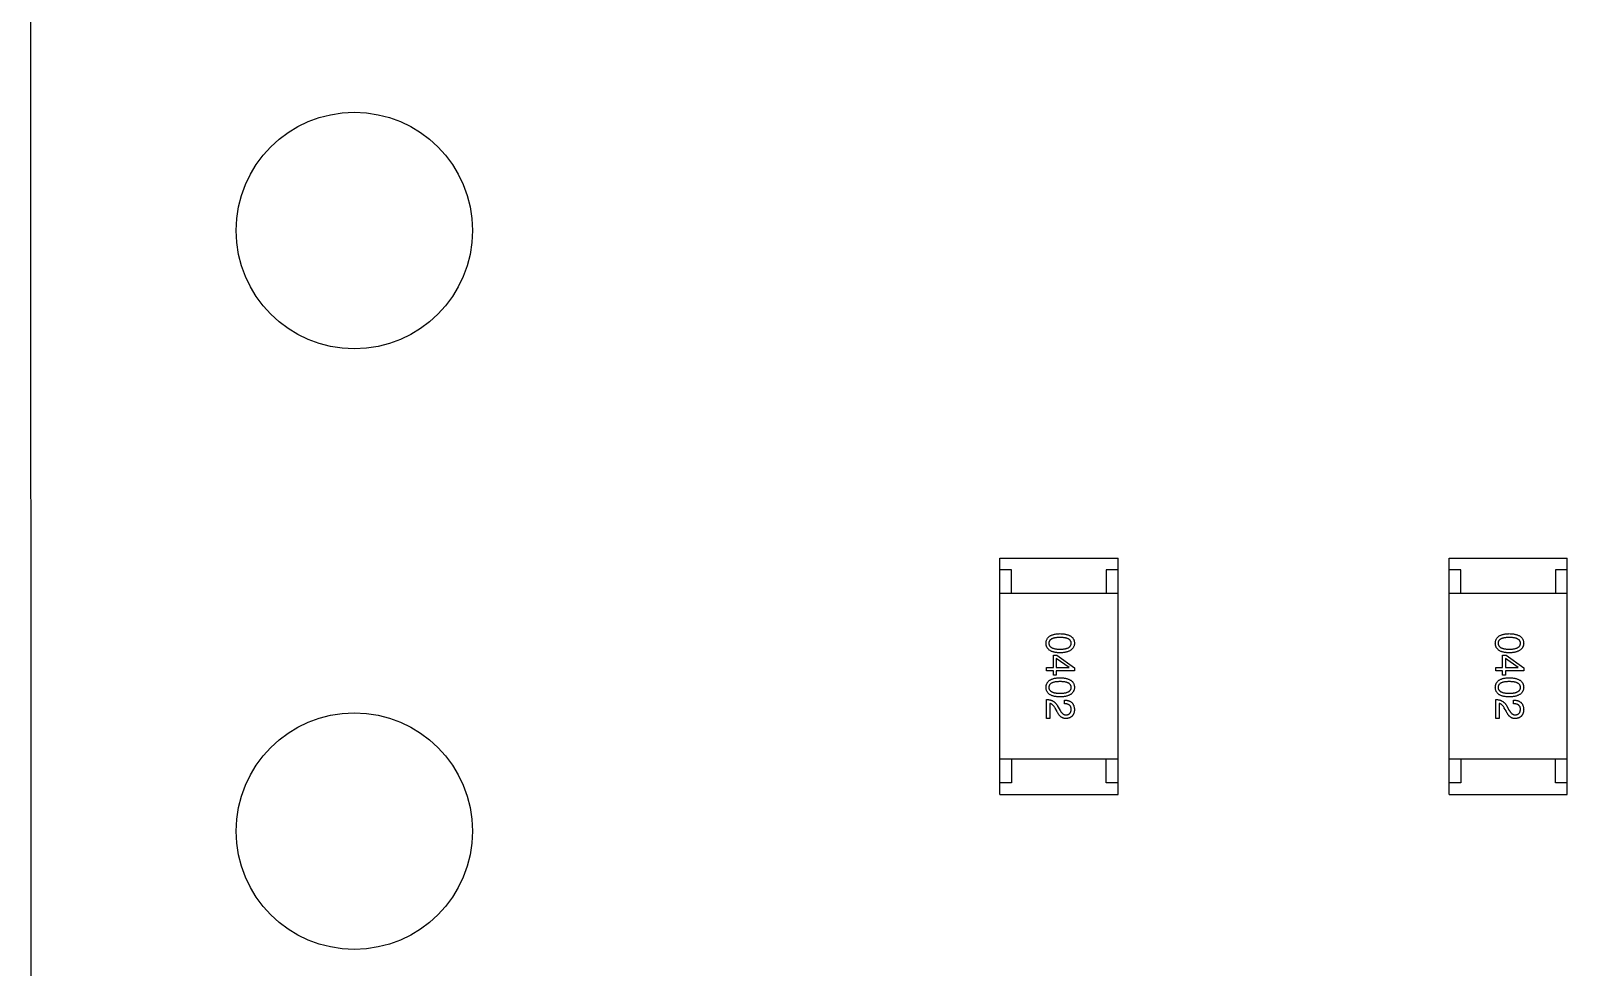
# Model space of a CAD drawing. Header units: inches. Extents: x 4.1 to 94, y -51.8 to -2.2.
# Drawn here: x 63.51 to 70, y -18.5 to -14.53 of the extents above; entities that cross this region are included whole.
import ezdxf

# ---------------------------------------------------------------- set-up
doc = ezdxf.new("R2010")
doc.units = ezdxf.units.IN
doc.header["$LTSCALE"] = 1.21
doc.header["$MEASUREMENT"] = 0
doc.layers.get('0').update_dxf_attribs({"linetype": 'CONTINUOUS'})

msp = doc.modelspace()

# ---------------------------------------------------------------- linework, layer by layer
at = {"color": 7, "linetype": 'Continuous'}
for p, q in [((63.5126, -38.2293), (63.5057, -13.3701)), ((67.6043, -17.7652), (67.6043, -16.7652)), ((67.6043, -16.7652), (68.1043, -16.7652)), ((68.1043, -17.7652), (68.1043, -16.7652)), ((69.5043, -17.7652), (69.5043, -16.7652)), ((69.5043, -16.7652), (70.0043, -16.7652)), ((70.0043, -17.7652), (70.0043, -16.7652)), ((67.6543, -16.8152), (67.6043, -16.8152)), ((67.6543, -16.9152), (67.6543, -16.8152)), ((68.0543, -16.8152), (68.0543, -16.9152)), ((68.1043, -16.8152), (68.0543, -16.8152)), ((69.5543, -16.8152), (69.5043, -16.8152)), ((69.5543, -16.9152), (69.5543, -16.8152)), ((69.9543, -16.8152), (69.9543, -16.9152)), ((70.0043, -16.8152), (69.9543, -16.8152)), ((68.1043, -16.9152), (67.6043, -16.9152)), ((70.0043, -16.9152), (69.5043, -16.9152)), ((67.8308, -17.2276), (67.8308, -17.1758)), ((67.8308, -17.1758), (67.8452, -17.1758)), ((67.8432, -17.1896), (67.8432, -17.2276)), ((67.897, -17.227), (67.8432, -17.1896)), ((67.8452, -17.1758), (67.92, -17.2296)), ((69.7308, -17.2276), (69.7308, -17.1758)), ((69.7308, -17.1758), (69.7452, -17.1758)), ((69.7432, -17.1896), (69.7432, -17.2276)), ((69.797, -17.227), (69.7432, -17.1896)), ((69.7452, -17.1758), (69.8199, -17.2296)), ((67.8019, -17.2421), (67.8019, -17.2276)), ((67.8019, -17.2276), (67.8308, -17.2276)), ((67.8308, -17.2421), (67.8019, -17.2421)), ((67.8308, -17.2598), (67.8308, -17.2421)), ((67.8432, -17.2598), (67.8308, -17.2598)), ((67.8432, -17.2276), (67.897, -17.2276)), ((67.8432, -17.2421), (67.8432, -17.2598)), ((67.92, -17.2421), (67.8432, -17.2421)), ((67.897, -17.2276), (67.897, -17.227)), ((67.92, -17.2296), (67.92, -17.2421)), ((69.7019, -17.2421), (69.7019, -17.2276)), ((69.7019, -17.2276), (69.7308, -17.2276)), ((69.7308, -17.2421), (69.7019, -17.2421)), ((69.7308, -17.2598), (69.7308, -17.2421)), ((69.7432, -17.2598), (69.7308, -17.2598)), ((69.7432, -17.2276), (69.797, -17.2276)), ((69.7432, -17.2421), (69.7432, -17.2598)), ((69.8199, -17.2421), (69.7432, -17.2421)), ((69.797, -17.2276), (69.797, -17.227)), ((69.8199, -17.2296), (69.8199, -17.2421)), ((67.8019, -17.4437), (67.8019, -17.363)), ((67.8157, -17.3794), (67.8157, -17.4437)), ((67.8452, -17.4115), (67.838, -17.3991)), ((67.8485, -17.3905), (67.8577, -17.4063)), ((67.8773, -17.3807), (67.8773, -17.3656)), ((69.7019, -17.4437), (69.7019, -17.363)), ((69.7157, -17.3794), (69.7157, -17.4437)), ((69.7452, -17.4115), (69.738, -17.3991)), ((69.7485, -17.3905), (69.7577, -17.4063)), ((69.7773, -17.3807), (69.7773, -17.3656)), ((67.8157, -17.4437), (67.8019, -17.4437)), ((69.7157, -17.4437), (69.7019, -17.4437)), ((68.1043, -17.6152), (67.6043, -17.6152)), ((67.6543, -17.6152), (67.6543, -17.7152)), ((68.0543, -17.7152), (68.0543, -17.6152)), ((70.0043, -17.6152), (69.5043, -17.6152)), ((69.5543, -17.6152), (69.5543, -17.7152)), ((69.9543, -17.7152), (69.9543, -17.6152)), ((67.6543, -17.7152), (67.6043, -17.7152)), ((68.1043, -17.7152), (68.0543, -17.7152)), ((69.5543, -17.7152), (69.5043, -17.7152)), ((70.0043, -17.7152), (69.9543, -17.7152)), ((67.6043, -17.7652), (68.1043, -17.7652)), ((69.5043, -17.7652), (70.0043, -17.7652))]:
    msp.add_line(p, q, dxfattribs=at)
for centre in [(64.8743, -15.3798), (64.8743, -17.9198)]:
    msp.add_circle(centre, 0.5, dxfattribs=at)
for points, knots in [([(67.8, -17.1252), (67.8, -17.1236), (67.8002, -17.1205), (67.8009, -17.116), (67.8021, -17.1118), (67.8038, -17.1079), (67.8059, -17.1043), (67.8085, -17.1009), (67.8115, -17.0979), (67.8151, -17.0953), (67.819, -17.0928), (67.8234, -17.0908), (67.8282, -17.089), (67.8335, -17.0875), (67.8392, -17.0863), (67.8454, -17.0854), (67.852, -17.0848), (67.8566, -17.0846), (67.859, -17.0845)], [0, 0, 0, 0, 0.059135, 0.115606, 0.169241, 0.221578, 0.273261, 0.324749, 0.377329, 0.431642, 0.488541, 0.548597, 0.612232, 0.680174, 0.752504, 0.829777, 0.912307, 1, 1, 1, 1]), ([(67.859, -17.0845), (67.8614, -17.0846), (67.8661, -17.0848), (67.873, -17.0854), (67.8794, -17.0863), (67.8853, -17.0875), (67.8908, -17.089), (67.8957, -17.0908), (67.9003, -17.0928), (67.9044, -17.0953), (67.908, -17.0979), (67.9111, -17.1009), (67.9138, -17.1043), (67.916, -17.1079), (67.9177, -17.1118), (67.919, -17.116), (67.9197, -17.1205), (67.9199, -17.1236), (67.92, -17.1252)], [0, 0, 0, 0, 0.088823, 0.172287, 0.250296, 0.323438, 0.392244, 0.456221, 0.516635, 0.573871, 0.628, 0.680335, 0.731489, 0.782557, 0.834044, 0.886738, 0.942089, 1, 1, 1, 1]), ([(69.6999, -17.1252), (69.7, -17.1236), (69.7002, -17.1205), (69.7009, -17.116), (69.7021, -17.1118), (69.7038, -17.1079), (69.7059, -17.1043), (69.7085, -17.1009), (69.7115, -17.0979), (69.715, -17.0953), (69.719, -17.0928), (69.7234, -17.0908), (69.7282, -17.089), (69.7335, -17.0875), (69.7392, -17.0863), (69.7454, -17.0854), (69.752, -17.0848), (69.7566, -17.0846), (69.759, -17.0845)], [0, 0, 0, 0, 0.059135, 0.115606, 0.169241, 0.221578, 0.273261, 0.324749, 0.377329, 0.431642, 0.488541, 0.548597, 0.612232, 0.680174, 0.752504, 0.829777, 0.912307, 1, 1, 1, 1]), ([(69.759, -17.0845), (69.7614, -17.0846), (69.7661, -17.0848), (69.773, -17.0854), (69.7794, -17.0863), (69.7853, -17.0875), (69.7907, -17.089), (69.7957, -17.0908), (69.8003, -17.0928), (69.8044, -17.0953), (69.808, -17.0979), (69.8111, -17.1009), (69.8138, -17.1043), (69.816, -17.1079), (69.8177, -17.1118), (69.819, -17.116), (69.8197, -17.1205), (69.8199, -17.1236), (69.8199, -17.1252)], [0, 0, 0, 0, 0.088823, 0.172287, 0.250296, 0.323438, 0.392244, 0.456221, 0.516635, 0.573871, 0.628, 0.680335, 0.731489, 0.782557, 0.834044, 0.886738, 0.942089, 1, 1, 1, 1]), ([(67.859, -17.1658), (67.8566, -17.1658), (67.852, -17.1656), (67.8454, -17.165), (67.8392, -17.1641), (67.8335, -17.1629), (67.8282, -17.1614), (67.8234, -17.1596), (67.819, -17.1575), (67.815, -17.1551), (67.8115, -17.1524), (67.8085, -17.1494), (67.8059, -17.1461), (67.8038, -17.1425), (67.8021, -17.1386), (67.8009, -17.1344), (67.8002, -17.1299), (67.8, -17.1268), (67.8, -17.1252)], [0, 0, 0, 0, 0.08769, 0.170218, 0.24749, 0.319818, 0.387758, 0.451391, 0.511445, 0.568185, 0.622681, 0.67526, 0.726746, 0.778428, 0.830764, 0.884397, 0.940866, 1, 1, 1, 1]), ([(67.859, -17.1009), (67.8571, -17.1009), (67.8534, -17.101), (67.848, -17.1013), (67.843, -17.1017), (67.8384, -17.1024), (67.8342, -17.1033), (67.8303, -17.1042), (67.8268, -17.1055), (67.8236, -17.1069), (67.8208, -17.1085), (67.8184, -17.1103), (67.8163, -17.1123), (67.8147, -17.1145), (67.8133, -17.1169), (67.8124, -17.1195), (67.8119, -17.1223), (67.8118, -17.1242), (67.8118, -17.1252)], [0, 0, 0, 0, 0.096457, 0.187288, 0.27178, 0.350132, 0.423455, 0.491343, 0.554037, 0.612253, 0.666313, 0.717038, 0.764921, 0.811214, 0.856775, 0.902988, 0.950234, 1, 1, 1, 1]), ([(67.8118, -17.1252), (67.8118, -17.1262), (67.8119, -17.1282), (67.8126, -17.131), (67.8136, -17.1337), (67.8149, -17.1361), (67.8166, -17.1384), (67.8187, -17.1404), (67.8211, -17.1423), (67.8239, -17.144), (67.8271, -17.1454), (67.8306, -17.1467), (67.8344, -17.1478), (67.8387, -17.1486), (67.8432, -17.1493), (67.8482, -17.1498), (67.8534, -17.1501), (67.8571, -17.1501), (67.859, -17.1501)], [0, 0, 0, 0, 0.050879, 0.099377, 0.146973, 0.193618, 0.240619, 0.289461, 0.34047, 0.395283, 0.453059, 0.515633, 0.582666, 0.655287, 0.732971, 0.815933, 0.905166, 1, 1, 1, 1]), ([(67.9062, -17.1252), (67.9061, -17.1242), (67.9061, -17.1223), (67.9055, -17.1195), (67.9046, -17.1169), (67.9033, -17.1145), (67.9016, -17.1123), (67.8996, -17.1103), (67.8971, -17.1085), (67.8943, -17.1069), (67.8912, -17.1055), (67.8877, -17.1042), (67.8838, -17.1033), (67.8795, -17.1024), (67.8749, -17.1017), (67.8699, -17.1013), (67.8646, -17.101), (67.8609, -17.1009), (67.859, -17.1009)], [0, 0, 0, 0, 0.049764, 0.097007, 0.143217, 0.188577, 0.235116, 0.282997, 0.333719, 0.387776, 0.445989, 0.508679, 0.576563, 0.649481, 0.728235, 0.812722, 0.903548, 1, 1, 1, 1]), ([(67.859, -17.1501), (67.8609, -17.1501), (67.8646, -17.1501), (67.8699, -17.1498), (67.8749, -17.1493), (67.8795, -17.1486), (67.8838, -17.1477), (67.8877, -17.1467), (67.8912, -17.1454), (67.8943, -17.144), (67.8971, -17.1423), (67.8996, -17.1405), (67.9016, -17.1384), (67.9033, -17.1362), (67.9046, -17.1337), (67.9055, -17.131), (67.9061, -17.1282), (67.9061, -17.1262), (67.9062, -17.1252)], [0, 0, 0, 0, 0.095719, 0.185854, 0.269738, 0.347952, 0.420315, 0.487894, 0.550245, 0.608186, 0.662454, 0.713283, 0.761375, 0.808209, 0.854301, 0.901312, 0.949396, 1, 1, 1, 1]), ([(67.92, -17.1252), (67.9199, -17.1268), (67.9197, -17.1298), (67.9188, -17.1343), (67.9175, -17.1384), (67.9157, -17.1423), (67.9135, -17.1459), (67.9108, -17.1491), (67.9076, -17.1521), (67.904, -17.1548), (67.9, -17.1572), (67.8955, -17.1593), (67.8905, -17.1611), (67.8851, -17.1627), (67.8792, -17.1639), (67.8729, -17.1649), (67.8661, -17.1655), (67.8614, -17.1657), (67.859, -17.1658)], [0, 0, 0, 0, 0.057415, 0.112361, 0.16496, 0.216437, 0.267441, 0.318839, 0.371478, 0.426325, 0.483626, 0.544235, 0.608673, 0.677374, 0.750405, 0.828394, 0.911525, 1, 1, 1, 1]), ([(69.759, -17.1658), (69.7566, -17.1658), (69.752, -17.1656), (69.7454, -17.165), (69.7392, -17.1641), (69.7335, -17.1629), (69.7282, -17.1614), (69.7234, -17.1596), (69.719, -17.1575), (69.715, -17.1551), (69.7115, -17.1524), (69.7085, -17.1494), (69.7059, -17.1461), (69.7038, -17.1425), (69.7021, -17.1386), (69.7009, -17.1344), (69.7002, -17.1299), (69.7, -17.1268), (69.6999, -17.1252)], [0, 0, 0, 0, 0.08769, 0.170218, 0.24749, 0.319818, 0.387758, 0.451391, 0.511445, 0.568185, 0.622681, 0.67526, 0.726746, 0.778428, 0.830764, 0.884397, 0.940866, 1, 1, 1, 1]), ([(69.759, -17.1009), (69.7571, -17.1009), (69.7534, -17.101), (69.748, -17.1013), (69.743, -17.1017), (69.7384, -17.1024), (69.7342, -17.1033), (69.7303, -17.1042), (69.7267, -17.1055), (69.7236, -17.1069), (69.7208, -17.1085), (69.7184, -17.1103), (69.7163, -17.1123), (69.7147, -17.1145), (69.7133, -17.1169), (69.7124, -17.1195), (69.7119, -17.1223), (69.7118, -17.1242), (69.7118, -17.1252)], [0, 0, 0, 0, 0.096457, 0.187288, 0.27178, 0.350132, 0.423455, 0.491343, 0.554037, 0.612253, 0.666313, 0.717038, 0.764921, 0.811214, 0.856775, 0.902988, 0.950234, 1, 1, 1, 1]), ([(69.7118, -17.1252), (69.7118, -17.1262), (69.7119, -17.1282), (69.7126, -17.131), (69.7136, -17.1337), (69.7149, -17.1361), (69.7166, -17.1384), (69.7187, -17.1404), (69.7211, -17.1423), (69.7239, -17.144), (69.7271, -17.1454), (69.7306, -17.1467), (69.7344, -17.1478), (69.7387, -17.1486), (69.7432, -17.1493), (69.7482, -17.1498), (69.7534, -17.1501), (69.7571, -17.1501), (69.759, -17.1501)], [0, 0, 0, 0, 0.050879, 0.099377, 0.146973, 0.193618, 0.240619, 0.289461, 0.34047, 0.395283, 0.453059, 0.515633, 0.582666, 0.655287, 0.732971, 0.815933, 0.905166, 1, 1, 1, 1]), ([(69.8062, -17.1252), (69.8061, -17.1242), (69.8061, -17.1223), (69.8055, -17.1195), (69.8046, -17.1169), (69.8033, -17.1145), (69.8016, -17.1123), (69.7996, -17.1103), (69.7971, -17.1085), (69.7943, -17.1069), (69.7912, -17.1055), (69.7877, -17.1042), (69.7838, -17.1033), (69.7795, -17.1024), (69.7749, -17.1017), (69.7699, -17.1013), (69.7646, -17.101), (69.7609, -17.1009), (69.759, -17.1009)], [0, 0, 0, 0, 0.049764, 0.097007, 0.143217, 0.188577, 0.235116, 0.282997, 0.333719, 0.387776, 0.445989, 0.508679, 0.576563, 0.649481, 0.728235, 0.812722, 0.903548, 1, 1, 1, 1]), ([(69.759, -17.1501), (69.7609, -17.1501), (69.7646, -17.1501), (69.7699, -17.1498), (69.7749, -17.1493), (69.7795, -17.1486), (69.7838, -17.1477), (69.7877, -17.1467), (69.7912, -17.1454), (69.7943, -17.144), (69.7971, -17.1423), (69.7996, -17.1405), (69.8016, -17.1384), (69.8033, -17.1362), (69.8046, -17.1337), (69.8055, -17.131), (69.8061, -17.1282), (69.8061, -17.1262), (69.8062, -17.1252)], [0, 0, 0, 0, 0.095719, 0.185854, 0.269738, 0.347952, 0.420315, 0.487894, 0.550245, 0.608186, 0.662454, 0.713283, 0.761375, 0.808209, 0.854301, 0.901312, 0.949396, 1, 1, 1, 1]), ([(69.8199, -17.1252), (69.8199, -17.1268), (69.8197, -17.1298), (69.8188, -17.1343), (69.8175, -17.1384), (69.8157, -17.1423), (69.8135, -17.1459), (69.8108, -17.1491), (69.8076, -17.1521), (69.804, -17.1548), (69.8, -17.1572), (69.7954, -17.1593), (69.7905, -17.1611), (69.785, -17.1627), (69.7792, -17.1639), (69.7728, -17.1649), (69.7661, -17.1655), (69.7614, -17.1657), (69.759, -17.1658)], [0, 0, 0, 0, 0.057415, 0.112361, 0.16496, 0.216437, 0.267441, 0.318839, 0.371478, 0.426325, 0.483626, 0.544235, 0.608673, 0.677374, 0.750405, 0.828394, 0.911525, 1, 1, 1, 1]), ([(67.8, -17.3117), (67.8, -17.3101), (67.8002, -17.307), (67.8009, -17.3025), (67.8021, -17.2983), (67.8038, -17.2944), (67.8059, -17.2908), (67.8085, -17.2875), (67.8115, -17.2845), (67.8151, -17.2818), (67.819, -17.2794), (67.8234, -17.2773), (67.8282, -17.2755), (67.8335, -17.274), (67.8392, -17.2728), (67.8454, -17.2719), (67.852, -17.2713), (67.8566, -17.2711), (67.859, -17.2711)], [0, 0, 0, 0, 0.059135, 0.115606, 0.169241, 0.221578, 0.273261, 0.324749, 0.377329, 0.431642, 0.488541, 0.548597, 0.612232, 0.680174, 0.752504, 0.829777, 0.912307, 1, 1, 1, 1]), ([(67.859, -17.2711), (67.8614, -17.2711), (67.8661, -17.2713), (67.873, -17.2719), (67.8794, -17.2728), (67.8853, -17.274), (67.8908, -17.2755), (67.8957, -17.2773), (67.9003, -17.2794), (67.9044, -17.2818), (67.908, -17.2845), (67.9111, -17.2875), (67.9138, -17.2908), (67.916, -17.2944), (67.9177, -17.2983), (67.919, -17.3025), (67.9197, -17.307), (67.9199, -17.3101), (67.92, -17.3117)], [0, 0, 0, 0, 0.088823, 0.172287, 0.250296, 0.323438, 0.392244, 0.456221, 0.516635, 0.573871, 0.628, 0.680335, 0.731489, 0.782557, 0.834044, 0.886738, 0.942089, 1, 1, 1, 1]), ([(69.6999, -17.3117), (69.7, -17.3101), (69.7002, -17.307), (69.7009, -17.3025), (69.7021, -17.2983), (69.7038, -17.2944), (69.7059, -17.2908), (69.7085, -17.2875), (69.7115, -17.2845), (69.715, -17.2818), (69.719, -17.2794), (69.7234, -17.2773), (69.7282, -17.2755), (69.7335, -17.274), (69.7392, -17.2728), (69.7454, -17.2719), (69.752, -17.2713), (69.7566, -17.2711), (69.759, -17.2711)], [0, 0, 0, 0, 0.059135, 0.115606, 0.169241, 0.221578, 0.273261, 0.324749, 0.377329, 0.431642, 0.488541, 0.548597, 0.612232, 0.680174, 0.752504, 0.829777, 0.912307, 1, 1, 1, 1]), ([(69.759, -17.2711), (69.7614, -17.2711), (69.7661, -17.2713), (69.773, -17.2719), (69.7794, -17.2728), (69.7853, -17.274), (69.7907, -17.2755), (69.7957, -17.2773), (69.8003, -17.2794), (69.8044, -17.2818), (69.808, -17.2845), (69.8111, -17.2875), (69.8138, -17.2908), (69.816, -17.2944), (69.8177, -17.2983), (69.819, -17.3025), (69.8197, -17.307), (69.8199, -17.3101), (69.8199, -17.3117)], [0, 0, 0, 0, 0.088823, 0.172287, 0.250296, 0.323438, 0.392244, 0.456221, 0.516635, 0.573871, 0.628, 0.680335, 0.731489, 0.782557, 0.834044, 0.886738, 0.942089, 1, 1, 1, 1]), ([(67.859, -17.3524), (67.8566, -17.3523), (67.852, -17.3521), (67.8454, -17.3515), (67.8392, -17.3506), (67.8335, -17.3494), (67.8282, -17.3479), (67.8234, -17.3461), (67.819, -17.3441), (67.815, -17.3417), (67.8115, -17.339), (67.8085, -17.336), (67.8059, -17.3326), (67.8038, -17.329), (67.8021, -17.3251), (67.8009, -17.3209), (67.8002, -17.3164), (67.8, -17.3133), (67.8, -17.3117)], [0, 0, 0, 0, 0.08769, 0.170218, 0.24749, 0.319818, 0.387758, 0.451391, 0.511445, 0.568185, 0.622681, 0.67526, 0.726746, 0.778428, 0.830764, 0.884397, 0.940866, 1, 1, 1, 1]), ([(67.859, -17.2875), (67.8571, -17.2875), (67.8534, -17.2875), (67.848, -17.2878), (67.843, -17.2883), (67.8384, -17.2889), (67.8342, -17.2898), (67.8303, -17.2908), (67.8268, -17.292), (67.8236, -17.2934), (67.8208, -17.295), (67.8184, -17.2968), (67.8163, -17.2988), (67.8147, -17.3011), (67.8133, -17.3034), (67.8124, -17.306), (67.8119, -17.3088), (67.8118, -17.3107), (67.8118, -17.3117)], [0, 0, 0, 0, 0.096457, 0.187288, 0.27178, 0.350132, 0.423455, 0.491343, 0.554037, 0.612253, 0.666313, 0.717038, 0.764921, 0.811214, 0.856775, 0.902988, 0.950234, 1, 1, 1, 1]), ([(67.8118, -17.3117), (67.8118, -17.3127), (67.8119, -17.3147), (67.8126, -17.3175), (67.8136, -17.3202), (67.8149, -17.3227), (67.8166, -17.3249), (67.8187, -17.327), (67.8211, -17.3288), (67.8239, -17.3305), (67.8271, -17.332), (67.8306, -17.3332), (67.8344, -17.3343), (67.8387, -17.3351), (67.8432, -17.3358), (67.8482, -17.3363), (67.8534, -17.3366), (67.8571, -17.3366), (67.859, -17.3366)], [0, 0, 0, 0, 0.050879, 0.099377, 0.146973, 0.193618, 0.240619, 0.289461, 0.34047, 0.395283, 0.453059, 0.515633, 0.582666, 0.655287, 0.732971, 0.815933, 0.905166, 1, 1, 1, 1]), ([(67.9062, -17.3117), (67.9061, -17.3107), (67.9061, -17.3088), (67.9055, -17.306), (67.9046, -17.3034), (67.9033, -17.301), (67.9016, -17.2989), (67.8996, -17.2968), (67.8971, -17.295), (67.8943, -17.2934), (67.8912, -17.292), (67.8877, -17.2908), (67.8838, -17.2898), (67.8795, -17.2889), (67.8749, -17.2883), (67.8699, -17.2878), (67.8646, -17.2875), (67.8609, -17.2875), (67.859, -17.2875)], [0, 0, 0, 0, 0.049764, 0.097007, 0.143217, 0.188577, 0.235116, 0.282997, 0.333719, 0.387776, 0.445989, 0.508679, 0.576563, 0.649481, 0.728235, 0.812722, 0.903548, 1, 1, 1, 1]), ([(67.859, -17.3366), (67.8609, -17.3366), (67.8646, -17.3366), (67.8699, -17.3363), (67.8749, -17.3358), (67.8795, -17.3351), (67.8838, -17.3343), (67.8877, -17.3332), (67.8912, -17.332), (67.8943, -17.3305), (67.8971, -17.3288), (67.8996, -17.327), (67.9016, -17.3249), (67.9033, -17.3227), (67.9046, -17.3202), (67.9055, -17.3175), (67.9061, -17.3147), (67.9061, -17.3127), (67.9062, -17.3117)], [0, 0, 0, 0, 0.095719, 0.185854, 0.269738, 0.347952, 0.420315, 0.487894, 0.550245, 0.608186, 0.662454, 0.713283, 0.761375, 0.808209, 0.854301, 0.901312, 0.949396, 1, 1, 1, 1]), ([(67.92, -17.3117), (67.9199, -17.3133), (67.9197, -17.3163), (67.9188, -17.3208), (67.9175, -17.3249), (67.9157, -17.3288), (67.9135, -17.3324), (67.9108, -17.3357), (67.9076, -17.3386), (67.904, -17.3413), (67.9, -17.3437), (67.8955, -17.3458), (67.8905, -17.3477), (67.8851, -17.3492), (67.8792, -17.3504), (67.8729, -17.3514), (67.8661, -17.3521), (67.8614, -17.3523), (67.859, -17.3524)], [0, 0, 0, 0, 0.057415, 0.112361, 0.16496, 0.216437, 0.267441, 0.318839, 0.371478, 0.426325, 0.483626, 0.544235, 0.608673, 0.677374, 0.750405, 0.828394, 0.911525, 1, 1, 1, 1]), ([(69.759, -17.3524), (69.7566, -17.3523), (69.752, -17.3521), (69.7454, -17.3515), (69.7392, -17.3506), (69.7335, -17.3494), (69.7282, -17.3479), (69.7234, -17.3461), (69.719, -17.3441), (69.715, -17.3417), (69.7115, -17.339), (69.7085, -17.336), (69.7059, -17.3326), (69.7038, -17.329), (69.7021, -17.3251), (69.7009, -17.3209), (69.7002, -17.3164), (69.7, -17.3133), (69.6999, -17.3117)], [0, 0, 0, 0, 0.08769, 0.170218, 0.24749, 0.319818, 0.387758, 0.451391, 0.511445, 0.568185, 0.622681, 0.67526, 0.726746, 0.778428, 0.830764, 0.884397, 0.940866, 1, 1, 1, 1]), ([(69.759, -17.2875), (69.7571, -17.2875), (69.7534, -17.2875), (69.748, -17.2878), (69.743, -17.2883), (69.7384, -17.2889), (69.7342, -17.2898), (69.7303, -17.2908), (69.7267, -17.292), (69.7236, -17.2934), (69.7208, -17.295), (69.7184, -17.2968), (69.7163, -17.2988), (69.7147, -17.3011), (69.7133, -17.3034), (69.7124, -17.306), (69.7119, -17.3088), (69.7118, -17.3107), (69.7118, -17.3117)], [0, 0, 0, 0, 0.096457, 0.187288, 0.27178, 0.350132, 0.423455, 0.491343, 0.554037, 0.612253, 0.666313, 0.717038, 0.764921, 0.811214, 0.856775, 0.902988, 0.950234, 1, 1, 1, 1]), ([(69.7118, -17.3117), (69.7118, -17.3127), (69.7119, -17.3147), (69.7126, -17.3175), (69.7136, -17.3202), (69.7149, -17.3227), (69.7166, -17.3249), (69.7187, -17.327), (69.7211, -17.3288), (69.7239, -17.3305), (69.7271, -17.332), (69.7306, -17.3332), (69.7344, -17.3343), (69.7387, -17.3351), (69.7432, -17.3358), (69.7482, -17.3363), (69.7534, -17.3366), (69.7571, -17.3366), (69.759, -17.3366)], [0, 0, 0, 0, 0.050879, 0.099377, 0.146973, 0.193618, 0.240619, 0.289461, 0.34047, 0.395283, 0.453059, 0.515633, 0.582666, 0.655287, 0.732971, 0.815933, 0.905166, 1, 1, 1, 1]), ([(69.8062, -17.3117), (69.8061, -17.3107), (69.8061, -17.3088), (69.8055, -17.306), (69.8046, -17.3034), (69.8033, -17.301), (69.8016, -17.2989), (69.7996, -17.2968), (69.7971, -17.295), (69.7943, -17.2934), (69.7912, -17.292), (69.7877, -17.2908), (69.7838, -17.2898), (69.7795, -17.2889), (69.7749, -17.2883), (69.7699, -17.2878), (69.7646, -17.2875), (69.7609, -17.2875), (69.759, -17.2875)], [0, 0, 0, 0, 0.049764, 0.097007, 0.143217, 0.188577, 0.235116, 0.282997, 0.333719, 0.387776, 0.445989, 0.508679, 0.576563, 0.649481, 0.728235, 0.812722, 0.903548, 1, 1, 1, 1]), ([(69.759, -17.3366), (69.7609, -17.3366), (69.7646, -17.3366), (69.7699, -17.3363), (69.7749, -17.3358), (69.7795, -17.3351), (69.7838, -17.3343), (69.7877, -17.3332), (69.7912, -17.332), (69.7943, -17.3305), (69.7971, -17.3288), (69.7996, -17.327), (69.8016, -17.3249), (69.8033, -17.3227), (69.8046, -17.3202), (69.8055, -17.3175), (69.8061, -17.3147), (69.8061, -17.3127), (69.8062, -17.3117)], [0, 0, 0, 0, 0.095719, 0.185854, 0.269738, 0.347952, 0.420315, 0.487894, 0.550245, 0.608186, 0.662454, 0.713283, 0.761375, 0.808209, 0.854301, 0.901312, 0.949396, 1, 1, 1, 1]), ([(69.8199, -17.3117), (69.8199, -17.3133), (69.8197, -17.3163), (69.8188, -17.3208), (69.8175, -17.3249), (69.8157, -17.3288), (69.8135, -17.3324), (69.8108, -17.3357), (69.8076, -17.3386), (69.804, -17.3413), (69.8, -17.3437), (69.7954, -17.3458), (69.7905, -17.3477), (69.785, -17.3492), (69.7792, -17.3504), (69.7728, -17.3514), (69.7661, -17.3521), (69.7614, -17.3523), (69.759, -17.3524)], [0, 0, 0, 0, 0.057415, 0.112361, 0.16496, 0.216437, 0.267441, 0.318839, 0.371478, 0.426325, 0.483626, 0.544235, 0.608673, 0.677374, 0.750405, 0.828394, 0.911525, 1, 1, 1, 1]), ([(67.8019, -17.363), (67.8032, -17.3631), (67.8058, -17.3632), (67.8096, -17.3636), (67.8133, -17.3641), (67.8169, -17.3649), (67.8203, -17.3659), (67.8235, -17.3671), (67.8267, -17.3686), (67.8296, -17.3702), (67.8325, -17.372), (67.8352, -17.3741), (67.8378, -17.3763), (67.8402, -17.3787), (67.8425, -17.3814), (67.8446, -17.3842), (67.8467, -17.3873), (67.8479, -17.3895), (67.8485, -17.3905)], [0, 0, 0, 0, 0.069512, 0.136307, 0.201431, 0.265186, 0.327322, 0.388242, 0.448098, 0.507757, 0.566952, 0.626243, 0.686026, 0.745963, 0.807549, 0.869906, 0.934172, 1, 1, 1, 1]), ([(67.838, -17.3991), (67.8372, -17.3977), (67.8356, -17.395), (67.833, -17.3913), (67.8304, -17.388), (67.8276, -17.3853), (67.8248, -17.3831), (67.8218, -17.3813), (67.8188, -17.38), (67.8167, -17.3796), (67.8157, -17.3794)], [0, 0, 0, 0, 0.158292, 0.304606, 0.440272, 0.565336, 0.681745, 0.791834, 0.896966, 1, 1, 1, 1]), ([(67.8845, -17.4437), (67.8835, -17.4437), (67.8816, -17.4437), (67.8786, -17.4435), (67.8758, -17.443), (67.873, -17.4422), (67.8703, -17.4411), (67.8676, -17.4398), (67.865, -17.4382), (67.8625, -17.4363), (67.8601, -17.4341), (67.8577, -17.4317), (67.8555, -17.429), (67.8532, -17.4261), (67.8511, -17.4228), (67.8491, -17.4193), (67.847, -17.4155), (67.8458, -17.4129), (67.8452, -17.4115)], [0, 0, 0, 0, 0.055083, 0.109453, 0.162685, 0.21614, 0.26961, 0.324284, 0.380202, 0.437433, 0.497084, 0.559152, 0.624288, 0.692446, 0.763862, 0.838743, 0.917269, 1, 1, 1, 1]), ([(67.8577, -17.4063), (67.8581, -17.4072), (67.8591, -17.409), (67.8606, -17.4116), (67.8622, -17.414), (67.8638, -17.4162), (67.8654, -17.4182), (67.867, -17.4201), (67.8687, -17.4217), (67.8704, -17.4232), (67.8721, -17.4244), (67.8739, -17.4255), (67.8757, -17.4264), (67.8776, -17.4271), (67.8794, -17.4276), (67.8813, -17.4279), (67.8833, -17.428), (67.8846, -17.428), (67.8852, -17.4279)], [0, 0, 0, 0, 0.084365, 0.165386, 0.24176, 0.314729, 0.38433, 0.449952, 0.513164, 0.5734, 0.630824, 0.68644, 0.740136, 0.792605, 0.844515, 0.896112, 0.947763, 1, 1, 1, 1]), ([(67.8773, -17.3656), (67.879, -17.3657), (67.8822, -17.3658), (67.887, -17.3663), (67.8914, -17.3672), (67.8954, -17.3683), (67.8992, -17.3698), (67.9027, -17.3716), (67.9058, -17.3737), (67.9087, -17.3761), (67.9112, -17.3788), (67.9134, -17.3818), (67.9153, -17.3851), (67.9169, -17.3888), (67.9181, -17.3927), (67.9191, -17.397), (67.9197, -17.4015), (67.9199, -17.4047), (67.92, -17.4063)], [0, 0, 0, 0, 0.074935, 0.145873, 0.212498, 0.27598, 0.33603, 0.394042, 0.450372, 0.505546, 0.560812, 0.616481, 0.673265, 0.732328, 0.7938, 0.858943, 0.92718, 1, 1, 1, 1]), ([(67.9062, -17.4043), (67.9062, -17.4034), (67.9061, -17.4016), (67.9058, -17.399), (67.9052, -17.3965), (67.9044, -17.3942), (67.9034, -17.3921), (67.9022, -17.3902), (67.9007, -17.3885), (67.899, -17.3869), (67.8971, -17.3855), (67.8949, -17.3843), (67.8925, -17.3833), (67.8899, -17.3824), (67.8871, -17.3817), (67.884, -17.3812), (67.8808, -17.3808), (67.8785, -17.3808), (67.8773, -17.3807)], [0, 0, 0, 0, 0.065945, 0.127767, 0.186553, 0.242898, 0.297728, 0.351599, 0.404854, 0.459191, 0.515338, 0.573322, 0.634405, 0.698538, 0.767039, 0.84022, 0.917406, 1, 1, 1, 1]), ([(67.92, -17.4063), (67.9199, -17.4077), (67.9197, -17.4105), (67.919, -17.4146), (67.9182, -17.4183), (67.9171, -17.4219), (67.9157, -17.4251), (67.9141, -17.4281), (67.9123, -17.4309), (67.9102, -17.4334), (67.9078, -17.4356), (67.9052, -17.4376), (67.9024, -17.4392), (67.8993, -17.4406), (67.8959, -17.4418), (67.8924, -17.4427), (67.8885, -17.4433), (67.8859, -17.4436), (67.8845, -17.4437)], [0, 0, 0, 0, 0.074847, 0.14558, 0.212628, 0.276599, 0.337792, 0.396608, 0.453638, 0.509854, 0.565589, 0.621545, 0.678777, 0.737222, 0.798388, 0.862259, 0.929312, 1, 1, 1, 1]), ([(67.8852, -17.4279), (67.886, -17.4279), (67.8876, -17.4277), (67.8899, -17.4273), (67.8921, -17.4267), (67.8941, -17.426), (67.896, -17.4251), (67.8977, -17.424), (67.8992, -17.4228), (67.9007, -17.4214), (67.9019, -17.4198), (67.903, -17.4181), (67.9039, -17.4162), (67.9047, -17.4141), (67.9053, -17.4119), (67.9058, -17.4095), (67.906, -17.407), (67.9061, -17.4052), (67.9062, -17.4043)], [0, 0, 0, 0, 0.069456, 0.136175, 0.198596, 0.258993, 0.316838, 0.37342, 0.428889, 0.48454, 0.540119, 0.597644, 0.65702, 0.718534, 0.783117, 0.851564, 0.923888, 1, 1, 1, 1]), ([(69.7019, -17.363), (69.7032, -17.3631), (69.7058, -17.3632), (69.7096, -17.3636), (69.7133, -17.3641), (69.7169, -17.3649), (69.7203, -17.3659), (69.7235, -17.3671), (69.7267, -17.3686), (69.7296, -17.3702), (69.7325, -17.372), (69.7352, -17.3741), (69.7378, -17.3763), (69.7402, -17.3787), (69.7425, -17.3814), (69.7446, -17.3842), (69.7467, -17.3873), (69.7479, -17.3895), (69.7485, -17.3905)], [0, 0, 0, 0, 0.069512, 0.136307, 0.201431, 0.265186, 0.327322, 0.388242, 0.448098, 0.507757, 0.566952, 0.626243, 0.686026, 0.745963, 0.807549, 0.869906, 0.934172, 1, 1, 1, 1]), ([(69.738, -17.3991), (69.7372, -17.3977), (69.7356, -17.395), (69.733, -17.3913), (69.7304, -17.388), (69.7276, -17.3853), (69.7248, -17.3831), (69.7218, -17.3813), (69.7188, -17.38), (69.7167, -17.3796), (69.7157, -17.3794)], [0, 0, 0, 0, 0.158292, 0.304606, 0.440272, 0.565336, 0.681745, 0.791834, 0.896966, 1, 1, 1, 1]), ([(69.7845, -17.4437), (69.7835, -17.4437), (69.7816, -17.4437), (69.7786, -17.4435), (69.7758, -17.443), (69.773, -17.4422), (69.7702, -17.4411), (69.7676, -17.4398), (69.765, -17.4382), (69.7625, -17.4363), (69.7601, -17.4341), (69.7577, -17.4317), (69.7555, -17.429), (69.7532, -17.4261), (69.7511, -17.4228), (69.749, -17.4193), (69.747, -17.4155), (69.7458, -17.4129), (69.7452, -17.4115)], [0, 0, 0, 0, 0.055083, 0.109453, 0.162685, 0.21614, 0.26961, 0.324284, 0.380202, 0.437433, 0.497084, 0.559152, 0.624288, 0.692446, 0.763862, 0.838743, 0.917269, 1, 1, 1, 1]), ([(69.7577, -17.4063), (69.7581, -17.4072), (69.7591, -17.409), (69.7606, -17.4116), (69.7622, -17.414), (69.7637, -17.4162), (69.7654, -17.4182), (69.767, -17.4201), (69.7687, -17.4217), (69.7704, -17.4232), (69.7721, -17.4244), (69.7739, -17.4255), (69.7757, -17.4264), (69.7775, -17.4271), (69.7794, -17.4276), (69.7813, -17.4279), (69.7833, -17.428), (69.7845, -17.428), (69.7852, -17.4279)], [0, 0, 0, 0, 0.084365, 0.165386, 0.24176, 0.314729, 0.38433, 0.449952, 0.513164, 0.5734, 0.630824, 0.68644, 0.740136, 0.792605, 0.844515, 0.896112, 0.947763, 1, 1, 1, 1]), ([(69.7773, -17.3656), (69.779, -17.3657), (69.7822, -17.3658), (69.787, -17.3663), (69.7914, -17.3672), (69.7954, -17.3683), (69.7992, -17.3698), (69.8027, -17.3716), (69.8058, -17.3737), (69.8087, -17.3761), (69.8112, -17.3788), (69.8134, -17.3818), (69.8153, -17.3851), (69.8169, -17.3888), (69.8181, -17.3927), (69.8191, -17.397), (69.8197, -17.4015), (69.8199, -17.4047), (69.8199, -17.4063)], [0, 0, 0, 0, 0.074935, 0.145873, 0.212498, 0.27598, 0.33603, 0.394042, 0.450372, 0.505546, 0.560812, 0.616481, 0.673265, 0.732328, 0.7938, 0.858943, 0.92718, 1, 1, 1, 1]), ([(69.8062, -17.4043), (69.8062, -17.4034), (69.8061, -17.4016), (69.8058, -17.399), (69.8052, -17.3965), (69.8044, -17.3942), (69.8034, -17.3921), (69.8022, -17.3902), (69.8007, -17.3885), (69.799, -17.3869), (69.7971, -17.3855), (69.7949, -17.3843), (69.7925, -17.3833), (69.7899, -17.3824), (69.7871, -17.3817), (69.784, -17.3812), (69.7807, -17.3808), (69.7785, -17.3808), (69.7773, -17.3807)], [0, 0, 0, 0, 0.065945, 0.127767, 0.186553, 0.242898, 0.297728, 0.351599, 0.404854, 0.459191, 0.515338, 0.573322, 0.634405, 0.698538, 0.767039, 0.84022, 0.917406, 1, 1, 1, 1]), ([(69.8199, -17.4063), (69.8198, -17.4077), (69.8196, -17.4105), (69.819, -17.4146), (69.8182, -17.4183), (69.8171, -17.4219), (69.8157, -17.4251), (69.8141, -17.4281), (69.8123, -17.4309), (69.8102, -17.4334), (69.8078, -17.4356), (69.8052, -17.4376), (69.8024, -17.4392), (69.7993, -17.4406), (69.7959, -17.4418), (69.7924, -17.4427), (69.7885, -17.4433), (69.7859, -17.4436), (69.7845, -17.4437)], [0, 0, 0, 0, 0.074847, 0.14558, 0.212628, 0.276599, 0.337792, 0.396608, 0.453638, 0.509854, 0.565589, 0.621545, 0.678777, 0.737222, 0.798388, 0.862259, 0.929312, 1, 1, 1, 1]), ([(69.7852, -17.4279), (69.786, -17.4279), (69.7876, -17.4277), (69.7899, -17.4273), (69.7921, -17.4267), (69.7941, -17.426), (69.796, -17.4251), (69.7977, -17.424), (69.7992, -17.4228), (69.8007, -17.4214), (69.8019, -17.4198), (69.803, -17.4181), (69.8039, -17.4162), (69.8047, -17.4141), (69.8053, -17.4119), (69.8058, -17.4095), (69.806, -17.407), (69.8061, -17.4052), (69.8062, -17.4043)], [0, 0, 0, 0, 0.069456, 0.136175, 0.198596, 0.258993, 0.316838, 0.37342, 0.428889, 0.48454, 0.540119, 0.597644, 0.65702, 0.718534, 0.783117, 0.851564, 0.923888, 1, 1, 1, 1])]:
    msp.add_open_spline(points, degree=3, knots=knots, dxfattribs=at)

doc.saveas('drawing.dxf')
